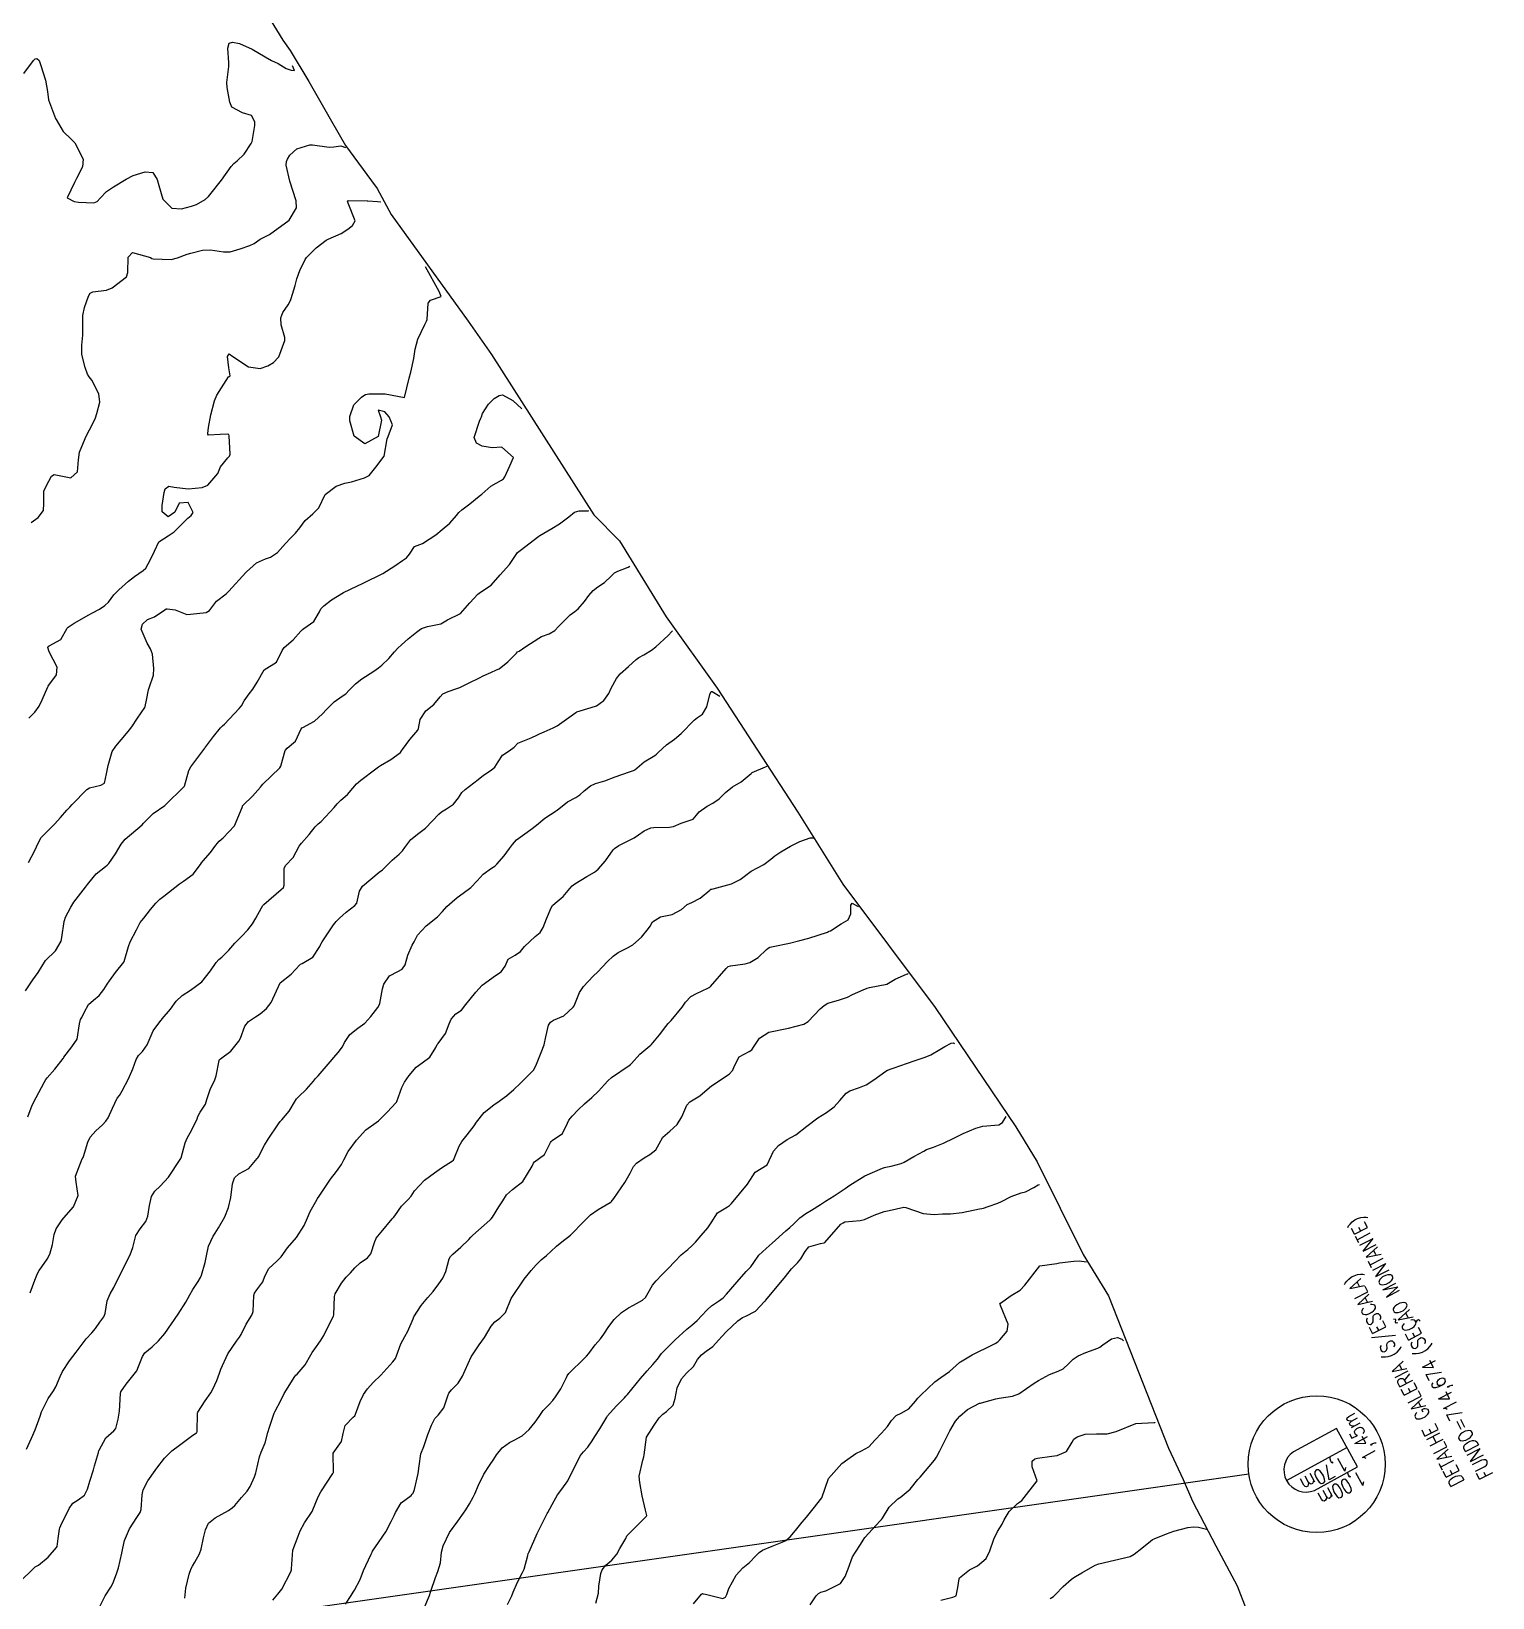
# Model space of a CAD drawing. Header units: metres. Extents: x 298520 to 308411, y 7433745 to 7450750.
# Drawn here: x 304879.1 to 305028.4, y 7439299.3 to 7439459.5 of the extents above; entities that cross this region are included whole.
import ezdxf

# ---------------------------------------------------------------- set-up
doc = ezdxf.new("R2010")
doc.units = ezdxf.units.M
doc.header["$LTSCALE"] = 10
doc.linetypes.add('CONTINUO', pattern=[0])
for name, color, linetype in [('Area', 45, 'Continuous'), ('Curvas de Nivel 1m', 11, 'Continuous'), ('Curvas de Nivel 5m', 15, 'Continuous'), ('TEXTO', 45, 'Continuous')]:
    doc.layers.add(name, color=color, linetype=linetype)
doc.styles.add('ROMANS', font='romans', dxfattribs={"height": 0.2})

msp = doc.modelspace()

# ---------------------------------------------------------------- linework, layer by layer
at = {"layer": 'Area'}
msp.add_polyline3d([(304903.5, 7439460.71, 719.63), (304904.79, 7439458.61, 719.92), (304905.53, 7439457.53, 719.65), (304907.45, 7439454.36, 724.01), (304909.77, 7439450.32, 730.02), (304911.18, 7439447.82, 728.06), (304913.83, 7439444.23, 729.44), (304914.42, 7439443.42, 729.19), (304915.85, 7439440.79, 721.33), (304923.74, 7439429.86, 722.84), (304926.1, 7439426.46, 723.93), (304936.58, 7439410.07, 724.55), (304939.19, 7439407.39, 724.89), (304943.95, 7439399.63, 725.91), (304949.17, 7439392.35, 727.11), (304957.41, 7439379.66, 728.88), (304962.01, 7439372.3, 729.78), (304971.46, 7439359.67, 731.77), (304979.69, 7439347.48, 733.61), (304981.89, 7439343.9, 733.81), (304986.6, 7439334.43, 735.37), (304989.18, 7439330.19, 735.65), (304995.3, 7439314.62, 737.41), (304996.81, 7439311.42, 755.78), (304997.76, 7439309.21, 754.47), (305000.15, 7439304.63, 755.12), (305002.33, 7439300.56, 753.41), (305004.17, 7439295.79, 746.05)], dxfattribs=at)
at = {"layer": 'Curvas de Nivel 1m', "flags": 128}
for points, elevation in [([(304878.29, 7439455.21), (304879.3, 7439456.51), (304879.45, 7439456.69), (304879.63, 7439456.73), (304879.87, 7439456.51), (304880.02, 7439456.1), (304880.52, 7439454.5), (304880.74, 7439453.35), (304880.84, 7439452.5), (304881.55, 7439450.58), (304881.6, 7439450.49), (304882.31, 7439449.25), (304883.15, 7439448.47), (304883.53, 7439448.09), (304884.38, 7439446.45), (304884.31, 7439445.64), (304883.69, 7439444.46), (304883.63, 7439444.31), (304883.48, 7439444.06), (304882.75, 7439442.47), (304883.46, 7439442.11), (304883.88, 7439442.04), (304885.46, 7439441.98), (304885.79, 7439442.11), (304886.11, 7439442.43), (304886.77, 7439443.13), (304887.47, 7439443.59), (304888.76, 7439444.4), (304889.49, 7439444.76), (304890.72, 7439445.15), (304891.49, 7439445.07), (304891.92, 7439444.37), (304892.09, 7439443.75), (304892.53, 7439442.36), (304893.45, 7439441.44), (304894.43, 7439441.35), (304895.45, 7439441.62), (304895.97, 7439441.8), (304896.85, 7439442.31), (304897.17, 7439442.6), (304897.47, 7439442.97), (304898.5, 7439444.28), (304899.5, 7439445.7), (304899.77, 7439446), (304900.11, 7439446.26), (304900.83, 7439446.94), (304901.53, 7439448.05), (304901.6, 7439448.18), (304901.63, 7439448.25), (304901.93, 7439449.86), (304901.92, 7439450.25), (304901.56, 7439450.89), (304900.65, 7439451.18), (304899.58, 7439451.74), (304899.37, 7439452.27), (304899.08, 7439453.76), (304899.06, 7439454.28), (304899.26, 7439455.92), (304899.27, 7439456.28), (304899.15, 7439457.78), (304899.31, 7439458.28), (304899.65, 7439458.41), (304900.36, 7439458.26), (304901.64, 7439457.69), (304902.98, 7439456.89), (304903.63, 7439456.53), (304904.3, 7439456.22), (304905.13, 7439455.72), (304905.62, 7439455.52), (304905.96, 7439455.5), (304905.76, 7439455.99)], 719), ([(304878.82, 7439389.28), (304879.44, 7439389.89), (304879.88, 7439390.5), (304880.18, 7439391.16), (304880.75, 7439392.49), (304880.79, 7439392.56), (304880.86, 7439392.66), (304881.66, 7439393.7), (304881.71, 7439394.48), (304880.91, 7439396.06), (304880.76, 7439396.49), (304880.8, 7439396.6), (304880.91, 7439396.67), (304882.1, 7439397.3), (304882.75, 7439398.47), (304882.83, 7439398.57), (304882.93, 7439398.65), (304883.44, 7439398.97), (304884.95, 7439399.84), (304885.33, 7439400.05), (304886.03, 7439400.43), (304886.6, 7439400.78), (304886.96, 7439401.15), (304887.51, 7439401.87), (304888.01, 7439402.4), (304888.99, 7439403.29), (304889.61, 7439403.77), (304890.49, 7439404.38), (304890.76, 7439404.62), (304891.01, 7439405.07), (304891.47, 7439405.92), (304891.66, 7439406.36), (304892.09, 7439407.31), (304893.05, 7439407.91), (304893.68, 7439408.34), (304895.07, 7439409.71), (304895.4, 7439409.99), (304895.62, 7439410.31), (304895.09, 7439411.32), (304894.18, 7439411.25), (304893.73, 7439410.34), (304893.07, 7439409.85), (304892.43, 7439410.36), (304892.43, 7439411.01), (304892.65, 7439412.35), (304892.74, 7439412.72), (304893.11, 7439413.01), (304893.68, 7439412.91), (304895.11, 7439412.74), (304896.55, 7439412.87), (304897.11, 7439413.11), (304898.13, 7439414.28), (304898.42, 7439414.99), (304899.15, 7439415.88), (304899.34, 7439416.08), (304899.39, 7439416.27), (304899.3, 7439418.14), (304899.27, 7439418.27), (304899.17, 7439418.31), (304898.37, 7439418.28), (304897.17, 7439418.21), (304897.11, 7439418.3), (304897.1, 7439418.37), (304897.18, 7439418.98), (304897.42, 7439420.3), (304897.78, 7439421.73), (304898.03, 7439422.29), (304899.24, 7439424.16), (304899.31, 7439424.21), (304899.41, 7439424.27), (304899.26, 7439425.1), (304899.13, 7439426.27), (304899.28, 7439426.52), (304899.66, 7439426.27), (304901.26, 7439425.19), (304902.46, 7439425.03), (304903.26, 7439425.29), (304903.84, 7439425.65), (304904.36, 7439426.21), (304904.98, 7439427.9), (304904.97, 7439428.2), (304904.61, 7439429.51), (304904.56, 7439430.21), (304904.79, 7439430.74), (304905.33, 7439431.54), (304905.55, 7439431.99), (304905.62, 7439432.2), (304906.03, 7439433.52), (304906.21, 7439434.19), (304906.52, 7439435.04), (304907.07, 7439436.18), (304907.19, 7439436.38), (304907.39, 7439436.6), (304908.2, 7439437.37), (304909.21, 7439438.15), (304909.41, 7439438.27), (304910.73, 7439438.82), (304911.42, 7439439.27), (304911.9, 7439439.65), (304912.18, 7439440.12), (304911.46, 7439441.95), (304911.38, 7439442.13), (304911.41, 7439442.18), (304911.46, 7439442.2), (304913.4, 7439442.17), (304913.46, 7439442.17), (304914.46, 7439442.1), (304914.8, 7439442.08)], 721), ([(304878.77, 7439374.51), (304879.42, 7439375.74), (304879.77, 7439376.5), (304880.09, 7439377.08), (304880.69, 7439377.7), (304881.1, 7439378.08), (304881.49, 7439378.48), (304882.06, 7439379.12), (304882.71, 7439379.85), (304883, 7439380.18), (304883.24, 7439380.46), (304884.74, 7439381.99), (304885.03, 7439382.15), (304886.19, 7439382.43), (304886.54, 7439382.63), (304886.75, 7439383.57), (304886.91, 7439384.42), (304887.35, 7439385.85), (304887.7, 7439386.41), (304888.81, 7439387.69), (304889.12, 7439388.07), (304889.35, 7439388.38), (304889.93, 7439389.27), (304890.67, 7439390.37), (304890.72, 7439390.48), (304890.84, 7439391.11), (304891.05, 7439392.18), (304891.11, 7439392.37), (304891.56, 7439393.68), (304891.61, 7439394.36), (304891.45, 7439395.82), (304891.26, 7439396.37), (304890.92, 7439396.93), (304890.31, 7439398.38), (304890.42, 7439398.9), (304890.94, 7439399.35), (304891.66, 7439399.65), (304892.73, 7439400.35), (304892.87, 7439400.44), (304892.95, 7439400.46), (304893.78, 7439400.34), (304894.62, 7439400), (304894.95, 7439399.87), (304895.35, 7439399.92), (304896.95, 7439400.09), (304897.29, 7439400.29), (304898.01, 7439401.25), (304898.98, 7439401.97), (304899.13, 7439402.12), (304899.26, 7439402.27), (304901, 7439404.16), (304901.08, 7439404.25), (304902.1, 7439405.15), (304903.02, 7439405.55), (304903.52, 7439405.73), (304904.25, 7439406.21), (304905.04, 7439407.12), (304905.55, 7439407.69), (304906.08, 7439408.19), (304906.52, 7439408.72), (304907.07, 7439409.47), (304907.85, 7439410.17), (304908.46, 7439410.78), (304909.1, 7439412.15), (304910.24, 7439413.01), (304911.11, 7439413.29), (304911.81, 7439413.43), (304913.12, 7439413.84), (304913.62, 7439414.1), (304914.3, 7439414.93), (304915.15, 7439416.08), (304915.43, 7439417.82), (304915.55, 7439418.08), (304915.99, 7439419.26), (304915.65, 7439420.08), (304915.2, 7439420.61), (304914.51, 7439420.78), (304914.75, 7439420.09), (304914.86, 7439419.76), (304914.52, 7439418.09), (304913.17, 7439417.34), (304912.07, 7439418.12), (304911.62, 7439419.69), (304911.64, 7439420.13), (304912.03, 7439421.3), (304912.81, 7439422.11), (304913.05, 7439422.28), (304913.23, 7439422.38), (304913.57, 7439422.45), (304915.23, 7439422.43), (304917.22, 7439422.06), (304917.7, 7439424.05), (304917.86, 7439424.66), (304918.16, 7439426.05), (304918.31, 7439427.01), (304918.59, 7439428.04), (304919.31, 7439429.52), (304919.48, 7439429.86), (304919.52, 7439430.03), (304919.65, 7439431.71), (304919.88, 7439432.02), (304920.98, 7439432.38), (304920.77, 7439432.89), (304919.35, 7439435.41)], 722), ([(304878.49, 7439361.38), (304879.22, 7439362.5), (304879.76, 7439363.25), (304880.52, 7439364.49), (304881.53, 7439365.48), (304882.11, 7439366.47), (304882.2, 7439366.83), (304882.43, 7439368.47), (304882.46, 7439368.58), (304882.58, 7439368.91), (304883.1, 7439369.96), (304883.42, 7439370.46), (304884.62, 7439372), (304884.81, 7439372.25), (304884.95, 7439372.44), (304885.7, 7439373.36), (304886.64, 7439374.11), (304886.81, 7439374.25), (304886.99, 7439374.42), (304887.68, 7439375.39), (304888.26, 7439376.4), (304888.68, 7439376.9), (304890.4, 7439378.37), (304890.55, 7439378.52), (304890.7, 7439378.71), (304891.54, 7439379.54), (304892.72, 7439380.35), (304894.74, 7439382.32), (304895.16, 7439383.92), (304895.37, 7439384.31), (304895.98, 7439385.1), (304896.79, 7439386.19), (304896.83, 7439386.26), (304896.86, 7439386.3), (304897.69, 7439387.41), (304898.42, 7439388.28), (304898.62, 7439388.48), (304898.82, 7439388.66), (304900.33, 7439390.26), (304900.54, 7439390.55), (304900.84, 7439391.05), (304901.35, 7439391.75), (304901.7, 7439392.24), (304902.16, 7439392.95), (304902.88, 7439394.23), (304904.12, 7439394.99), (304904.71, 7439396.2), (304904.92, 7439396.51), (304905.83, 7439397.28), (304906.63, 7439398.18), (304906.78, 7439398.34), (304906.94, 7439398.45), (304907.95, 7439399.16), (304908.52, 7439400.16), (304908.68, 7439400.44), (304908.96, 7439400.76), (304909.76, 7439401.36), (304910.98, 7439402.13), (304912.33, 7439402.78), (304912.99, 7439403.09), (304915, 7439404.08), (304916.23, 7439404.85), (304917.02, 7439405.41), (304917.41, 7439405.67), (304917.73, 7439406.05), (304918.25, 7439406.84), (304919.04, 7439407.12), (304920.42, 7439408.02), (304921.06, 7439408.58), (304921.86, 7439409.21), (304922.53, 7439410), (304922.77, 7439410.3), (304923.08, 7439410.59), (304923.88, 7439411.19), (304924.86, 7439411.96), (304925.11, 7439412.19), (304926.05, 7439413.01), (304927.12, 7439413.62), (304927.32, 7439413.74), (304927.47, 7439413.94), (304927.98, 7439415.09), (304928.36, 7439415.93), (304927.16, 7439416.97), (304926.18, 7439416.93), (304925.16, 7439417.09), (304924.59, 7439417.39), (304924.33, 7439417.97), (304924.87, 7439419.65), (304925.02, 7439419.96), (304925.07, 7439420.09), (304925.2, 7439420.42), (304925.8, 7439421.37), (304926.39, 7439421.95), (304926.9, 7439422.27), (304927.23, 7439422.33), (304928.3, 7439421.75), (304929.21, 7439420.92)], 723), ([(304878.73, 7439348.51), (304879.17, 7439349.69), (304879.58, 7439350.5), (304880.38, 7439352.01), (304880.56, 7439352.31), (304880.7, 7439352.49), (304881.48, 7439353.39), (304882.32, 7439354.47), (304882.36, 7439354.52), (304882.4, 7439354.6), (304883.21, 7439355.67), (304883.74, 7439356.45), (304884.01, 7439358), (304884.1, 7439358.45), (304884.22, 7439358.68), (304884.46, 7439359.19), (304884.93, 7439359.98), (304885.41, 7439360.43), (304885.99, 7439360.92), (304886.49, 7439361.54), (304886.83, 7439362.08), (304887.05, 7439362.41), (304887.66, 7439363.26), (304888.52, 7439364.31), (304888.57, 7439364.4), (304889.01, 7439365.93), (304889.19, 7439366.39), (304889.82, 7439367.63), (304890.2, 7439368.38), (304890.37, 7439368.58), (304890.58, 7439368.83), (304891.26, 7439369.7), (304891.81, 7439370.36), (304892.21, 7439370.75), (304892.61, 7439371.08), (304894.21, 7439372.33), (304894.63, 7439372.59), (304895.63, 7439373.31), (304896.35, 7439374.3), (304896.47, 7439374.48), (304896.65, 7439374.69), (304897.4, 7439375.55), (304897.93, 7439376.29), (304898.26, 7439376.7), (304898.68, 7439377.04), (304899.83, 7439378.26), (304900.61, 7439380.15), (304900.64, 7439380.25), (304900.67, 7439380.3), (304900.71, 7439380.36), (304901.67, 7439381.3), (304902.49, 7439382.23), (304902.6, 7439382.37), (304902.75, 7439382.53), (304904.48, 7439384.2), (304904.59, 7439384.38), (304904.78, 7439385.13), (304905.01, 7439385.97), (304905.23, 7439386.2), (304906.08, 7439386.91), (304906.67, 7439388.18), (304906.73, 7439388.27), (304906.81, 7439388.33), (304908.01, 7439388.98), (304908.83, 7439389.7), (304909.23, 7439390.15), (304910.04, 7439390.95), (304910.85, 7439391.51), (304911.22, 7439391.77), (304911.55, 7439392.12), (304912.2, 7439392.78), (304912.87, 7439393.3), (304914.07, 7439394.09), (304914.55, 7439394.43), (304914.89, 7439394.7), (304915.6, 7439395.37), (304916.2, 7439396.07), (304916.55, 7439396.43), (304916.92, 7439396.78), (304917.6, 7439397.38), (304918.43, 7439398.05), (304918.71, 7439398.27), (304918.94, 7439398.43), (304919.56, 7439398.65), (304920.94, 7439398.93), (304921.62, 7439399.33), (304922.95, 7439399.99), (304923.9, 7439401.05), (304924.7, 7439401.96), (304924.98, 7439402.17), (304926.06, 7439402.88), (304927, 7439403.94), (304927.96, 7439404.98), (304928.56, 7439405.92), (304928.76, 7439406.2), (304929.04, 7439406.43), (304930.95, 7439407.89), (304931.05, 7439407.96), (304932.28, 7439408.66), (304933.07, 7439409.13), (304934, 7439409.86), (304934.59, 7439410.34), (304935.08, 7439410.47), (304935.77, 7439410.46), (304935.98, 7439410.49), (304936.06, 7439410.52)], 724), ([(304878.58, 7439314.51), (304879.1, 7439315.65), (304879.47, 7439316.5), (304879.97, 7439317.89), (304880.12, 7439318.34), (304880.17, 7439318.49), (304880.78, 7439319.7), (304881.33, 7439320.48), (304881.59, 7439320.89), (304882.02, 7439321.94), (304882.26, 7439322.47), (304882.96, 7439323.54), (304883.67, 7439324.45), (304884.06, 7439324.99), (304884.68, 7439325.82), (304885.26, 7439326.43), (304885.63, 7439326.87), (304886.08, 7439327.5), (304886.47, 7439328.04), (304886.63, 7439328.41), (304886.84, 7439329.68), (304887.12, 7439330.41), (304887.49, 7439331.04), (304888.14, 7439332.4), (304889.17, 7439334.38), (304889.43, 7439335.13), (304889.77, 7439336.38), (304890.2, 7439337.07), (304890.76, 7439337.81), (304890.98, 7439338.36), (304891.15, 7439339.44), (304891.35, 7439340.36), (304891.68, 7439340.92), (304892.25, 7439341.42), (304893.1, 7439342.34), (304894.28, 7439344.13), (304894.36, 7439344.24), (304894.39, 7439344.32), (304894.78, 7439345.84), (304894.99, 7439346.31), (304895.47, 7439347.16), (304896.01, 7439348.3), (304896.1, 7439348.54), (304896.34, 7439348.97), (304896.86, 7439349.79), (304897.02, 7439350.29), (304897.36, 7439351.3), (304897.83, 7439352.29), (304897.96, 7439352.71), (304898.28, 7439354.28), (304898.32, 7439354.37), (304898.41, 7439354.44), (304899.47, 7439355.21), (304900.29, 7439356.25), (304900.44, 7439356.56), (304900.91, 7439357.79), (304901.27, 7439358.24), (304901.97, 7439358.72), (304902.47, 7439359.05), (304903.1, 7439359.59), (304903.58, 7439360.21), (304904.5, 7439362.2), (304905.62, 7439363.08), (304906.52, 7439364.05), (304906.59, 7439364.11), (304906.76, 7439364.18), (304907.85, 7439364.85), (304908.55, 7439365.94), (304908.62, 7439366.09), (304908.65, 7439366.16), (304908.8, 7439366.41), (304909.96, 7439368.14), (304910.24, 7439368.47), (304910.58, 7439368.83), (304911.26, 7439369.45), (304912.15, 7439370.11), (304912.34, 7439370.37), (304912.62, 7439371.59), (304912.91, 7439372.11), (304914.64, 7439373.52), (304914.95, 7439373.77), (304915.28, 7439374.07), (304915.97, 7439374.75), (304916.66, 7439375.37), (304917.02, 7439375.71), (304917.25, 7439376.05), (304917.85, 7439376.88), (304918.69, 7439377.51), (304919.36, 7439378.03), (304920.71, 7439379.46), (304921, 7439379.71), (304921.52, 7439380), (304922.24, 7439380.47), (304922.73, 7439381.14), (304923.07, 7439381.66), (304923.41, 7439381.98), (304924.75, 7439383.01), (304925.28, 7439383.43), (304926.09, 7439383.95), (304926.46, 7439384.25), (304926.78, 7439384.8), (304927.24, 7439385.48), (304927.93, 7439385.93), (304928.42, 7439386.3), (304928.8, 7439386.73), (304930.16, 7439387.26), (304930.81, 7439387.58), (304931.02, 7439387.68), (304931.48, 7439387.88), (304932.42, 7439388.27), (304932.82, 7439388.5), (304934.72, 7439389.84), (304934.79, 7439389.89), (304934.83, 7439389.92), (304936.3, 7439390.37), (304936.84, 7439390.55), (304937.6, 7439391.07), (304938.09, 7439391.81), (304938.33, 7439392.34), (304938.88, 7439393.34), (304939.27, 7439393.79), (304940.12, 7439394.56), (304940.91, 7439395.28), (304941.18, 7439395.49), (304941.67, 7439395.76), (304942.45, 7439396.23), (304942.92, 7439396.58), (304944.15, 7439397.73), (304944.54, 7439398.13), (304944.62, 7439398.2)], 726), ([(304877.77, 7439300.82), (304879.48, 7439302.49), (304879.68, 7439302.59), (304879.79, 7439302.65), (304880.79, 7439303.48), (304881.66, 7439304.47), (304881.7, 7439304.58), (304881.82, 7439305.4), (304881.96, 7439306.34), (304881.99, 7439306.47), (304882.1, 7439306.73), (304882.93, 7439308.45), (304883.32, 7439308.99), (304883.87, 7439309.34), (304884.49, 7439309.81), (304884.82, 7439310.43), (304885.06, 7439311.26), (304885.41, 7439312.42), (304885.53, 7439312.81), (304885.93, 7439314.19), (304885.98, 7439314.37), (304886, 7439314.42), (304886.68, 7439315.67), (304887.49, 7439316.4), (304887.7, 7439316.65), (304887.96, 7439317.6), (304888.07, 7439318.4), (304888.17, 7439320.23), (304888.22, 7439320.4), (304888.78, 7439321.16), (304889.73, 7439322.37), (304889.85, 7439322.55), (304890.03, 7439322.98), (304890.42, 7439323.99), (304890.69, 7439324.36), (304891.41, 7439325), (304892.07, 7439325.59), (304892.73, 7439326.34), (304894.09, 7439328.32), (304894.87, 7439329.55), (304895.29, 7439330.31), (304895.59, 7439330.85), (304896.14, 7439331.67), (304896.37, 7439332.07), (304896.47, 7439332.3), (304896.85, 7439333.6), (304896.97, 7439334.29), (304897.17, 7439335.29), (304897.67, 7439336.29), (304897.87, 7439336.61), (304898.2, 7439337.15), (304898.85, 7439338.27), (304899.24, 7439339.25), (304899.46, 7439340.26), (304899.65, 7439341.66), (304899.85, 7439342.26), (304900.27, 7439342.69), (304901.3, 7439343.21), (304902.17, 7439344.23), (304902.22, 7439344.3), (304902.29, 7439344.4), (304902.92, 7439345.6), (304903.29, 7439346.22), (304904.33, 7439347.79), (304904.5, 7439348.03), (304904.66, 7439348.2), (304905.44, 7439349.1), (304906.08, 7439350.18), (304906.19, 7439350.36), (304906.37, 7439350.55), (304907.2, 7439351.35), (304907.92, 7439352.16), (304908.13, 7439352.42), (304908.39, 7439352.71), (304909.61, 7439354.14), (304909.98, 7439354.57), (304910.42, 7439355.1), (304910.87, 7439355.68), (304911.08, 7439356.12), (304911.63, 7439356.93), (304912.45, 7439357.59), (304913.15, 7439358.1), (304913.78, 7439358.77), (304914.48, 7439359.67), (304914.62, 7439359.94), (304914.68, 7439360.08), (304914.98, 7439361.59), (304915.12, 7439362.07), (304915.67, 7439362.91), (304916.52, 7439363.36), (304916.98, 7439363.59), (304917.28, 7439364.05), (304917.56, 7439365.03), (304918.01, 7439366.05), (304918.2, 7439366.4), (304918.56, 7439367.09), (304919.42, 7439368.03), (304920.58, 7439368.95), (304921.09, 7439369.5), (304921.53, 7439370), (304922.1, 7439370.5), (304922.61, 7439370.93), (304923.2, 7439371.39), (304923.98, 7439371.97), (304924.63, 7439372.65), (304925.26, 7439373.33), (304926.1, 7439373.95), (304926.44, 7439374.15), (304926.65, 7439374.33), (304927.39, 7439375.21), (304927.95, 7439375.93), (304928.26, 7439376.34), (304928.68, 7439376.82), (304930.13, 7439377.9), (304930.7, 7439378.34), (304931.55, 7439379.04), (304932.71, 7439379.79), (304932.76, 7439379.82), (304932.83, 7439379.87), (304933.86, 7439380.73), (304934.73, 7439381.16), (304935.15, 7439381.42), (304935.59, 7439381.83), (304936.22, 7439382.36), (304936.75, 7439382.58), (304937.7, 7439382.87), (304938.76, 7439383.29), (304940.21, 7439383.78), (304940.63, 7439383.91), (304940.77, 7439383.99), (304941.73, 7439384.81), (304942.79, 7439385.47), (304942.96, 7439385.58), (304943.16, 7439385.75), (304944.01, 7439386.53), (304944.81, 7439387.11), (304945.48, 7439387.72), (304946.83, 7439389.07), (304947.18, 7439389.34), (304947.67, 7439389.69), (304948.12, 7439390.42), (304948.44, 7439391.68), (304948.56, 7439391.99), (304948.66, 7439392), (304949.46, 7439391.52)], 727), ([(304886.07, 7439298.42), (304886.63, 7439299.54), (304887.19, 7439300.41), (304887.39, 7439300.78), (304887.78, 7439301.78), (304887.97, 7439302.4), (304888.31, 7439303.89), (304888.41, 7439304.39), (304888.61, 7439305.18), (304889.1, 7439306.38), (304889.84, 7439307.53), (304890.19, 7439308.03), (304890.3, 7439308.37), (304890.39, 7439309.85), (304890.5, 7439310.36), (304890.97, 7439311.28), (304891.74, 7439312.35), (304891.81, 7439312.45), (304891.91, 7439312.58), (304892.67, 7439313.59), (304893.42, 7439314.34), (304893.71, 7439314.56), (304893.94, 7439314.73), (304895.59, 7439315.95), (304895.95, 7439316.21), (304896, 7439316.26), (304896.02, 7439316.3), (304896.07, 7439318.2), (304896.09, 7439318.3), (304896.83, 7439319.45), (304897.42, 7439320.29), (304897.64, 7439320.65), (304898.02, 7439321.54), (304898.29, 7439322.28), (304898.44, 7439322.69), (304899.16, 7439324.26), (304900.06, 7439325.58), (304900.35, 7439325.97), (304900.51, 7439326.25), (304901.03, 7439327.29), (304901.62, 7439328.23), (304901.73, 7439328.6), (304901.83, 7439330.23), (304901.9, 7439330.46), (304902.13, 7439330.82), (304902.72, 7439331.65), (304902.94, 7439332.22), (304903.36, 7439333.01), (304904.16, 7439333.74), (304904.62, 7439334.2), (304905.25, 7439335.12), (304906.19, 7439336.18), (304906.96, 7439337.41), (304907.31, 7439338.17), (304907.58, 7439338.81), (304908.24, 7439340.01), (304908.3, 7439340.11), (304908.33, 7439340.16), (304908.49, 7439340.4), (304909.65, 7439342.14), (304910.27, 7439342.92), (304910.77, 7439343.63), (304911.02, 7439344.12), (304911.47, 7439344.95), (304912.31, 7439346.11), (304913.25, 7439347.18), (304914.33, 7439347.92), (304914.57, 7439348.09), (304915.43, 7439348.99), (304916.36, 7439349.96), (304916.41, 7439350.02), (304916.43, 7439350.06), (304916.94, 7439351.49), (304917.22, 7439352.05), (304917.7, 7439352.73), (304918.4, 7439353.58), (304919.02, 7439354.03), (304919.82, 7439354.61), (304920.43, 7439355.58), (304920.55, 7439355.89), (304920.64, 7439356.01), (304921.41, 7439357.04), (304921.78, 7439358), (304921.97, 7439358.49), (304922.47, 7439359.03), (304923.03, 7439359.43), (304923.5, 7439359.98), (304923.93, 7439360.54), (304924.5, 7439361.25), (304925.14, 7439361.96), (304926.51, 7439362.96), (304927.1, 7439363.35), (304927.49, 7439363.93), (304927.82, 7439364.64), (304928.54, 7439365.04), (304929.06, 7439365.4), (304929.48, 7439365.91), (304930.56, 7439366.95), (304931.09, 7439367.37), (304931.4, 7439367.88), (304931.72, 7439368.74), (304932.22, 7439369.87), (304932.36, 7439370.1), (304932.6, 7439370.35), (304933.42, 7439371.05), (304934.12, 7439371.85), (304934.36, 7439372.12), (304934.63, 7439372.33), (304935.87, 7439373.07), (304936.64, 7439373.53), (304936.81, 7439373.65), (304937, 7439373.82), (304937.77, 7439374.7), (304938.54, 7439375.8), (304938.6, 7439375.88), (304938.67, 7439375.96), (304939.12, 7439376.24), (304940.69, 7439377.05), (304941.12, 7439377.34), (304941.73, 7439377.76), (304942.4, 7439378.05), (304942.7, 7439378.09), (304944.32, 7439378.11), (304944.7, 7439378.2), (304945.51, 7439378.53), (304946.71, 7439378.95), (304947.05, 7439379.36), (304947.35, 7439379.69), (304948.14, 7439380.26), (304948.73, 7439380.59), (304949.39, 7439381.02), (304950.04, 7439381.66), (304950.75, 7439382.26), (304951.62, 7439382.77), (304952.65, 7439383.63), (304952.71, 7439383.68), (304952.76, 7439383.72), (304954.1, 7439384.29), (304954.28, 7439384.35)], 728), ([(304894.76, 7439299.3), (304894.87, 7439300.31), (304895.22, 7439301.75), (304895.41, 7439302.31), (304895.53, 7439302.56), (304895.79, 7439302.97), (304896.27, 7439303.83), (304896.42, 7439304.29), (304896.66, 7439305.45), (304896.86, 7439306.29), (304897.18, 7439306.95), (304897.85, 7439307.51), (304899.22, 7439308.26), (304899.6, 7439308.51), (304899.86, 7439308.75), (304900.55, 7439309.57), (304901.13, 7439310.24), (304901.44, 7439310.69), (304901.9, 7439311.7), (304902.03, 7439312.1), (304902.06, 7439312.23), (304902.41, 7439313.74), (304902.58, 7439314.22), (304902.98, 7439315.18), (304903.26, 7439316.22), (304903.41, 7439316.77), (304903.9, 7439318.21), (304903.93, 7439318.26), (304903.97, 7439318.34), (304904.61, 7439319.58), (304904.93, 7439320.2), (304906.02, 7439321.96), (304906.12, 7439322.08), (304906.23, 7439322.18), (304907.05, 7439323.16), (304907.65, 7439324.16), (304907.79, 7439324.42), (304908.05, 7439324.79), (304908.63, 7439325.59), (304908.98, 7439326.15), (304909.83, 7439327.87), (304909.95, 7439328.13), (304909.98, 7439328.25), (304910.07, 7439330.13), (304910.13, 7439330.4), (304910.76, 7439331.5), (304911.25, 7439332.12), (304911.69, 7439332.57), (304912.15, 7439333.05), (304912.7, 7439333.56), (304913.43, 7439334.1), (304913.76, 7439334.5), (304914.19, 7439335.77), (304914.27, 7439336.01), (304914.32, 7439336.09), (304914.83, 7439336.71), (304915.96, 7439338.06), (304916.08, 7439338.2), (304916.22, 7439338.39), (304916.9, 7439339.38), (304917.59, 7439340.05), (304917.9, 7439340.39), (304918.25, 7439340.95), (304919.26, 7439342.03), (304920.27, 7439342.77), (304921, 7439343.28), (304922.11, 7439343.99), (304922.21, 7439344.07), (304922.29, 7439344.24), (304922.79, 7439345.5), (304923.09, 7439345.98), (304923.63, 7439346.67), (304924.33, 7439347.59), (304924.59, 7439347.97), (304925.35, 7439348.96), (304926.36, 7439349.75), (304926.48, 7439349.82), (304926.66, 7439349.94), (304927.64, 7439350.65), (304928.38, 7439351.3), (304929.04, 7439351.91), (304930.4, 7439353.29), (304930.62, 7439353.67), (304930.71, 7439353.89), (304931.2, 7439355.1), (304931.48, 7439355.88), (304931.65, 7439356.67), (304931.92, 7439357.88), (304932.14, 7439358.19), (304932.46, 7439358.39), (304933.49, 7439358.84), (304934.47, 7439359.71), (304934.55, 7439359.85), (304935.12, 7439361.21), (304935.51, 7439361.83), (304936.51, 7439362.9), (304936.99, 7439363.34), (304937.42, 7439363.81), (304937.95, 7439364.39), (304938.54, 7439364.95), (304939.04, 7439365.3), (304940.01, 7439365.78), (304940.56, 7439366.1), (304941.43, 7439366.89), (304942.16, 7439367.75), (304942.31, 7439368.01), (304942.58, 7439368.46), (304943.38, 7439368.95), (304944.59, 7439369.2), (304945.53, 7439369.72), (304946.1, 7439370.21), (304946.6, 7439370.43), (304947.45, 7439370.85), (304948.42, 7439371.68), (304948.54, 7439371.77), (304948.62, 7439371.8), (304948.78, 7439371.83), (304950.63, 7439372.34), (304951.51, 7439372.76), (304952.64, 7439373.63), (304953.95, 7439374.32), (304954.66, 7439374.87), (304955.07, 7439375.2), (304955.68, 7439375.59), (304956.68, 7439376.19), (304957.61, 7439376.65), (304958.69, 7439377.04), (304958.94, 7439377.05), (304959.05, 7439377)], 729), ([(304911.18, 7439298.67), (304911.75, 7439299.57), (304911.97, 7439299.9), (304912.09, 7439300.11), (304912.67, 7439301.21), (304913.04, 7439302.1), (304913.26, 7439302.62), (304913.81, 7439303.79), (304913.9, 7439304), (304913.95, 7439304.09), (304914.25, 7439304.52), (304915.3, 7439306.07), (304915.84, 7439307.12), (304916.16, 7439307.75), (304916.3, 7439308.06), (304916.87, 7439309.05), (304917.88, 7439309.8), (304918.01, 7439309.91), (304918.1, 7439310.04), (304918.25, 7439310.39), (304918.62, 7439312.03), (304918.71, 7439312.83), (304918.88, 7439314.03), (304919.18, 7439314.78), (304919.61, 7439316.02), (304919.96, 7439316.99), (304920.33, 7439317.65), (304920.64, 7439318), (304921.23, 7439318.75), (304921.65, 7439319.99), (304921.74, 7439320.26), (304922.01, 7439320.59), (304922.71, 7439321.28), (304923.14, 7439321.98), (304923.42, 7439322.59), (304924.04, 7439323.97), (304924.84, 7439325.18), (304925.38, 7439325.95), (304926.08, 7439327.09), (304926.46, 7439327.56), (304926.95, 7439327.93), (304927.53, 7439328.5), (304928.12, 7439329.92), (304929.46, 7439331.9), (304930.15, 7439332.8), (304930.67, 7439333.38), (304931.2, 7439333.88), (304931.73, 7439334.32), (304932.18, 7439334.73), (304932.76, 7439335.29), (304933.48, 7439335.86), (304933.89, 7439336.16), (304934.2, 7439336.42), (304935.58, 7439337.83), (304935.89, 7439338.16), (304936.22, 7439338.47), (304937.01, 7439339.03), (304938.24, 7439339.73), (304938.29, 7439339.75), (304938.33, 7439339.8), (304938.62, 7439340.17), (304939.74, 7439341.78), (304940.27, 7439342.75), (304940.61, 7439343.43), (304940.93, 7439343.76), (304941.73, 7439344.31), (304942.3, 7439344.67), (304942.9, 7439345.14), (304943.25, 7439345.74), (304943.63, 7439346.43), (304944.33, 7439347.03), (304945.09, 7439347.72), (304945.55, 7439348.51), (304946.06, 7439349.7), (304946.37, 7439350.03), (304947.39, 7439350.67), (304948.38, 7439351.49), (304948.61, 7439351.68), (304950.4, 7439352.88), (304950.77, 7439353.28), (304950.92, 7439353.64), (304951.43, 7439354.63), (304952.43, 7439355.18), (304952.71, 7439355.35), (304952.9, 7439355.63), (304953.51, 7439356.55), (304954.45, 7439357.15), (304956.45, 7439357.58), (304958.04, 7439357.99), (304958.46, 7439358.26), (304959.7, 7439359.54), (304960.11, 7439359.9), (304960.48, 7439360.12), (304961.59, 7439360.42), (304962.49, 7439360.74), (304963, 7439361), (304964.09, 7439361.49), (304964.5, 7439361.66), (304964.75, 7439361.73), (304966.51, 7439362.08), (304967.37, 7439362.6), (304968.52, 7439363.08), (304968.68, 7439363.12), (304968.7, 7439363.16)], 731), ([(304919.31, 7439298.45), (304919.76, 7439299.57), (304919.87, 7439299.9), (304919.91, 7439300.01), (304920.37, 7439301.41), (304920.61, 7439302), (304920.88, 7439302.91), (304921.01, 7439304), (304921.17, 7439304.64), (304921.83, 7439305.99), (304922.66, 7439307.17), (304923.26, 7439307.98), (304923.5, 7439308.33), (304923.87, 7439308.93), (304924.23, 7439309.61), (304924.39, 7439309.96), (304924.78, 7439310.85), (304925.34, 7439311.95), (304925.91, 7439312.85), (304926.36, 7439313.5), (304926.63, 7439313.93), (304927.21, 7439314.65), (304927.94, 7439315.2), (304928.42, 7439315.44), (304929.24, 7439315.9), (304929.96, 7439316.52), (304930.58, 7439317.27), (304930.99, 7439317.88), (304931.4, 7439318.46), (304931.99, 7439319.1), (304932.37, 7439319.49), (304932.66, 7439319.86), (304933.19, 7439320.68), (304933.77, 7439321.85), (304933.85, 7439322.02), (304934.03, 7439322.26), (304935.61, 7439323.83), (304935.83, 7439324.04), (304936.05, 7439324.31), (304936.7, 7439325.18), (304937.24, 7439325.81), (304937.6, 7439326.29), (304938.09, 7439327.06), (304938.63, 7439327.79), (304939.39, 7439328.49), (304940.11, 7439328.96), (304940.63, 7439329.25), (304941.53, 7439329.76), (304941.85, 7439330.03), (304942.13, 7439330.51), (304942.57, 7439331.31), (304942.93, 7439331.74), (304943.53, 7439332.35), (304944.16, 7439332.99), (304944.84, 7439333.72), (304945.49, 7439334.39), (304946.18, 7439334.95), (304946.58, 7439335.3), (304946.95, 7439335.69), (304947.53, 7439336.36), (304948.21, 7439337.14), (304948.44, 7439337.45), (304948.56, 7439337.68), (304949.21, 7439338.68), (304950.24, 7439339.29), (304950.45, 7439339.44), (304950.65, 7439339.65), (304952.26, 7439341.63), (304953.06, 7439342.84), (304954.28, 7439343.61), (304954.92, 7439344.98), (304955.44, 7439345.59), (304956.32, 7439346.18), (304957.21, 7439346.68), (304958.33, 7439347.56), (304959.47, 7439348.42), (304960.35, 7439348.94), (304961.12, 7439349.53), (304961.7, 7439350.18), (304962.37, 7439350.93), (304962.72, 7439351.17), (304963.74, 7439351.5), (304964.39, 7439351.77), (304965.19, 7439352.28), (304966.4, 7439353.16), (304966.59, 7439353.27), (304967.05, 7439353.45), (304968.06, 7439353.8), (304968.41, 7439353.92), (304969.53, 7439354.31), (304970.42, 7439354.6), (304971, 7439354.83), (304971.92, 7439355.4), (304972.44, 7439355.71), (304973.11, 7439356.04), (304973.3, 7439356.08), (304973.45, 7439356.02)], 732), ([(304927.74, 7439298.63), (304928.17, 7439299.51), (304928.32, 7439299.91), (304928.76, 7439300.93), (304929.29, 7439301.9), (304929.44, 7439302.25), (304929.81, 7439303.64), (304929.87, 7439303.85), (304929.89, 7439303.9), (304929.95, 7439304.03), (304930.79, 7439305.89), (304931.66, 7439307.68), (304931.76, 7439307.87), (304931.79, 7439307.93), (304931.86, 7439308.04), (304932.51, 7439309.23), (304932.87, 7439309.86), (304933.31, 7439310.44), (304933.9, 7439311.29), (304934.2, 7439311.85), (304934.45, 7439312.39), (304935.18, 7439313.83), (304935.51, 7439314.25), (304935.94, 7439314.72), (304936.4, 7439315.36), (304936.68, 7439315.81), (304937.17, 7439316.6), (304937.89, 7439317.8), (304937.92, 7439317.85), (304937.97, 7439317.92), (304938.85, 7439318.93), (304939.7, 7439319.78), (304939.85, 7439319.94), (304940.01, 7439320.13), (304941.35, 7439321.76), (304942.03, 7439322.54), (304942.61, 7439323.17), (304943.06, 7439323.74), (304943.49, 7439324.3), (304944.06, 7439324.88), (304944.48, 7439325.31), (304944.89, 7439325.72), (304946.08, 7439326.79), (304946.58, 7439327.21), (304947.13, 7439327.69), (304947.61, 7439328.18), (304948.11, 7439328.72), (304948.61, 7439329.18), (304949.31, 7439329.67), (304949.78, 7439330.01), (304950.13, 7439330.37), (304951.22, 7439331.64), (304952.15, 7439332.68), (304952.61, 7439333.17), (304952.92, 7439333.62), (304953.42, 7439334.37), (304954.18, 7439335.03), (304954.49, 7439335.3), (304954.81, 7439335.6), (304956.21, 7439336.84), (304956.6, 7439337.18), (304957.02, 7439337.57), (304957.61, 7439338.18), (304958.23, 7439338.61), (304958.82, 7439338.97), (304959.75, 7439339.54), (304960.04, 7439339.74), (304960.25, 7439339.88), (304961.15, 7439340.43), (304962.26, 7439341.18), (304962.73, 7439341.51), (304964.27, 7439342.47), (304966.07, 7439343.25), (304966.28, 7439343.32), (304966.4, 7439343.35), (304966.96, 7439343.45), (304967.99, 7439343.74), (304968.29, 7439343.88), (304969.29, 7439344.44), (304970.31, 7439345.01), (304970.58, 7439345.15), (304971.28, 7439345.41), (304972.32, 7439345.82), (304973.37, 7439346.33), (304974.33, 7439346.8), (304975.6, 7439347.35), (304976.34, 7439347.56), (304977.96, 7439347.7), (304978.34, 7439347.92), (304978.72, 7439348.55)], 733), ([(304936.79, 7439298.76), (304937.06, 7439299.81), (304937.08, 7439300.5), (304937.28, 7439301.81), (304937.41, 7439302.18), (304937.79, 7439302.67), (304938.41, 7439303.18), (304938.91, 7439303.79), (304939.24, 7439304.36), (304939.83, 7439305.39), (304939.95, 7439305.66), (304940.03, 7439305.78), (304941.85, 7439307.58), (304941.94, 7439307.66), (304941.98, 7439307.75), (304941.86, 7439308.27), (304941.52, 7439309.76), (304941.26, 7439311.12), (304941.21, 7439311.76), (304941.57, 7439313.41), (304941.68, 7439313.75), (304941.73, 7439313.95), (304941.95, 7439315.75), (304942.72, 7439316.99), (304943.24, 7439317.74), (304943.62, 7439318.09), (304943.98, 7439318.36), (304944.69, 7439319.03), (304944.89, 7439319.72), (304945.1, 7439320.8), (304945.53, 7439321.71), (304946.03, 7439322.31), (304946.75, 7439322.98), (304947.17, 7439323.69), (304947.56, 7439324.18), (304948.06, 7439324.56), (304948.72, 7439325.02), (304949.31, 7439325.67), (304949.67, 7439326.07), (304950.08, 7439326.52), (304951.28, 7439327.64), (304951.76, 7439327.97), (304952.1, 7439328.14), (304953.11, 7439328.62), (304954.03, 7439329.61), (304954.07, 7439329.66), (304954.12, 7439329.72), (304955.68, 7439331.59), (304956.15, 7439332.18), (304956.78, 7439332.95), (304957.4, 7439333.57), (304957.74, 7439333.99), (304958.18, 7439334.74), (304958.54, 7439335.2), (304959.73, 7439335.54), (304960.11, 7439335.62), (304960.19, 7439335.67), (304961.83, 7439337.52), (304962.04, 7439337.68), (304962.22, 7439337.76), (304963.8, 7439337.91), (304964.22, 7439338.01), (304965.24, 7439338.46), (304966.23, 7439338.83), (304966.75, 7439338.94), (304968.24, 7439339.26), (304968.45, 7439339.23), (304970.23, 7439338.63), (304971.35, 7439338.53), (304972.22, 7439338.58), (304973.01, 7439338.6), (304974.23, 7439338.74), (304975.99, 7439339.1), (304976.23, 7439339.14), (304976.4, 7439339.17), (304976.88, 7439339.33), (304977.88, 7439339.68), (304978.24, 7439339.85), (304979.21, 7439340.35), (304980.25, 7439340.72), (304980.69, 7439340.85), (304981.55, 7439341.28), (304982, 7439341.54), (304982.11, 7439341.57)], 734), ([(304958.69, 7439298.61), (304959.29, 7439299.54), (304959.53, 7439299.78), (304959.77, 7439299.9), (304960.29, 7439300.05), (304961.78, 7439300.78), (304962.26, 7439301.51), (304962.57, 7439302.28), (304963.02, 7439303.5), (304963.31, 7439304), (304963.82, 7439304.76), (304964.09, 7439305.22), (304964.28, 7439305.48), (304965.85, 7439307.19), (304965.98, 7439307.33), (304966.08, 7439307.46), (304966.74, 7439308.58), (304967.65, 7439309.44), (304967.8, 7439309.53), (304967.88, 7439309.58), (304968.89, 7439310.43), (304969.7, 7439311.42), (304969.79, 7439311.54), (304969.91, 7439311.66), (304971.38, 7439313.4), (304971.6, 7439313.72), (304971.94, 7439314.36), (304972.28, 7439315.05), (304972.44, 7439315.39), (304972.96, 7439316.39), (304973.54, 7439317.37), (304973.73, 7439317.62), (304973.98, 7439317.91), (304974.78, 7439318.57), (304976, 7439319.21), (304976.1, 7439319.24), (304976.45, 7439319.34), (304977.66, 7439319.67), (304978.01, 7439319.74), (304979.38, 7439319.94), (304980.01, 7439320.19), (304981.58, 7439321.28), (304982.03, 7439321.56), (304983.14, 7439322.15), (304984.04, 7439322.5), (304984.54, 7439322.74), (304985.09, 7439323.24), (304985.56, 7439323.73), (304986.06, 7439324.07), (304986.87, 7439324.41), (304988.07, 7439324.86), (304988.3, 7439324.97), (304988.6, 7439325.19), (304989.47, 7439325.8), (304990.08, 7439325.94), (304990.54, 7439325.78), (304990.7, 7439325.59)], 736), ([(304972.05, 7439299.09), (304973.26, 7439299.38), (304973.6, 7439299.54), (304973.77, 7439300.37), (304973.9, 7439301.25), (304973.94, 7439301.37), (304974.96, 7439302.19), (304975.8, 7439302.59), (304976.66, 7439303.34), (304977.04, 7439304.11), (304977.45, 7439305.33), (304977.84, 7439306.09), (304978.3, 7439306.87), (304978.5, 7439307.31), (304979.02, 7439308.15), (304979.88, 7439308.96), (304980.08, 7439309.09), (304980.31, 7439309.29), (304981.9, 7439311.27), (304981.36, 7439312.72), (304981.36, 7439313.28), (304981.66, 7439313.54), (304981.93, 7439313.61), (304983.38, 7439313.8), (304983.93, 7439313.88), (304984.89, 7439314.29), (304985.47, 7439315.23), (304985.64, 7439315.55), (304985.96, 7439315.79), (304986.79, 7439316.04), (304987.96, 7439316.09), (304989.05, 7439316.1), (304989.96, 7439316.32), (304991.97, 7439317.15), (304993.85, 7439317.25), (304993.92, 7439317.24), (304993.94, 7439317.21)], 737), ([(304983.22, 7439299.26), (304983.55, 7439299.47), (304983.77, 7439299.65), (304984.53, 7439300.48), (304985.41, 7439301.23), (304985.62, 7439301.4), (304985.79, 7439301.5), (304986.45, 7439301.88), (304987.8, 7439302.65), (304988.19, 7439302.8), (304989.8, 7439303.18), (304991.4, 7439303.56), (304991.81, 7439303.77), (304992.57, 7439304.39), (304993.48, 7439305.13), (304993.68, 7439305.29), (304993.84, 7439305.37), (304995.1, 7439305.86), (304995.84, 7439306.15), (304997.28, 7439306.52), (304997.85, 7439306.59), (304998.37, 7439306.55), (304999.2, 7439306.35)], 738)]:
    msp.add_lwpolyline(points, dxfattribs=dict(at, elevation=elevation))
at = {"layer": 'Curvas de Nivel 5m', "flags": 128}
for points, elevation in [([(304879.06, 7439409.29), (304879.78, 7439409.79), (304880.33, 7439410.5), (304880.35, 7439411.23), (304880.34, 7439412.5), (304880.59, 7439413.01), (304881.12, 7439414.03), (304881.42, 7439414.19), (304883.12, 7439413.84), (304883.8, 7439414.46), (304883.91, 7439415.69), (304883.99, 7439416.46), (304884.59, 7439417.87), (304884.86, 7439418.44), (304885.18, 7439419.06), (304885.62, 7439420), (304885.76, 7439420.43), (304886.06, 7439421.58), (304885.97, 7439422.43), (304885.24, 7439423.83), (304884.97, 7439424.17), (304884.81, 7439424.45), (304884.57, 7439425.13), (304884.25, 7439426.46), (304884.23, 7439427.4), (304884.32, 7439428.45), (304884.34, 7439429.49), (304884.34, 7439430.45), (304884.52, 7439431.25), (304884.93, 7439432.44), (304885.07, 7439432.72), (304885.35, 7439432.87), (304886.74, 7439433.03), (304887.35, 7439433.28), (304888.8, 7439434.4), (304888.92, 7439434.85), (304888.96, 7439436.4), (304889.4, 7439436.89), (304891.24, 7439436.37), (304891.39, 7439436.29), (304891.51, 7439436.25), (304893.38, 7439436.16), (304894.01, 7439436.34), (304895.01, 7439436.71), (304895.39, 7439436.83), (304896.57, 7439437.13), (304897.4, 7439437.17), (304898.7, 7439436.97), (304899.39, 7439436.96), (304900.41, 7439437.25), (304901.4, 7439437.61), (304901.84, 7439437.82), (304902.46, 7439438.24), (304903.09, 7439438.55), (304903.42, 7439438.72), (304905.43, 7439440.2), (304906.17, 7439441.47), (304906.13, 7439442.19), (304905.48, 7439444.2), (304905.12, 7439445.82), (304905.16, 7439446.21), (304905.26, 7439446.45), (304905.51, 7439446.85), (304906.22, 7439447.49), (304907.53, 7439447.89), (304907.82, 7439447.89), (304909.53, 7439447.67), (304909.98, 7439447.69), (304910.7, 7439447.79), (304911.2, 7439447.62)], 720), ([(304878.96, 7439330.51), (304879.43, 7439331.8), (304879.69, 7439332.5), (304879.86, 7439332.79), (304880.15, 7439333.18), (304880.69, 7439333.95), (304880.96, 7439334.48), (304881.22, 7439335.44), (304881.41, 7439336.48), (304881.62, 7439337.06), (304882.21, 7439337.98), (304882.64, 7439338.46), (304883.38, 7439339.29), (304883.86, 7439340.45), (304883.64, 7439341.83), (304883.6, 7439342.45), (304884.28, 7439344.22), (304884.36, 7439344.36), (304884.4, 7439344.44), (304884.84, 7439345.9), (304885.1, 7439346.43), (304885.67, 7439347.07), (304886.33, 7439347.69), (304886.69, 7439348.06), (304886.92, 7439348.41), (304887.36, 7439349.4), (304887.86, 7439350.41), (304888.07, 7439350.7), (304888.37, 7439351.16), (304888.99, 7439352.39), (304889.44, 7439353.43), (304889.79, 7439354.38), (304890.02, 7439354.77), (304890.42, 7439355.19), (304890.92, 7439355.87), (304891.11, 7439356.36), (304891.51, 7439357.29), (304892.3, 7439358.35), (304892.37, 7439358.43), (304892.46, 7439358.52), (304893.29, 7439359.52), (304893.86, 7439360.33), (304894.49, 7439360.91), (304895.35, 7439361.45), (304896.5, 7439362.3), (304897.37, 7439363.43), (304897.97, 7439364.29), (304898.23, 7439364.58), (304898.53, 7439364.82), (304899.25, 7439365.56), (304899.88, 7439366.26), (304900.56, 7439366.96), (304901.19, 7439367.62), (304901.67, 7439368.24), (304902.01, 7439368.81), (304902.6, 7439369.87), (304902.72, 7439370.1), (304902.83, 7439370.23), (304904.62, 7439371.76), (304904.85, 7439371.97), (304904.93, 7439372.2), (304904.93, 7439373.91), (304905.06, 7439374.2), (304905.83, 7439375.02), (304906.46, 7439376.18), (304906.54, 7439376.32), (304906.68, 7439376.49), (304907.48, 7439377.38), (304908.09, 7439378.17), (304908.4, 7439378.46), (304908.7, 7439378.7), (304910.04, 7439380.14), (304910.35, 7439380.51), (304910.72, 7439380.88), (304911.4, 7439381.46), (304911.94, 7439382.12), (304912.31, 7439382.56), (304912.75, 7439382.93), (304914.3, 7439384.09), (304914.56, 7439384.29), (304914.77, 7439384.44), (304915.82, 7439385.03), (304916.79, 7439385.77), (304916.92, 7439385.93), (304917.02, 7439386.06), (304917.76, 7439387.1), (304918.58, 7439388.04), (304918.66, 7439388.2), (304918.82, 7439389.14), (304919.38, 7439390.03), (304920.2, 7439390.67), (304920.85, 7439391.44), (304921.12, 7439391.75), (304921.69, 7439392), (304922.57, 7439392.29), (304922.87, 7439392.41), (304923.75, 7439392.86), (304924.88, 7439393.41), (304925.24, 7439393.59), (304926.04, 7439393.95), (304926.63, 7439394.2), (304926.89, 7439394.33), (304927.79, 7439395.04), (304928.65, 7439395.92), (304928.78, 7439396.05), (304928.92, 7439396.14), (304929.61, 7439396.6), (304930.93, 7439397.47), (304931.21, 7439397.61), (304932, 7439397.88), (304932.57, 7439398.24), (304932.94, 7439398.63), (304934.15, 7439399.85), (304934.62, 7439400.19), (304934.96, 7439400.46), (304935.62, 7439401.19), (304936.06, 7439401.83), (304936.49, 7439402.32), (304936.99, 7439402.69), (304937.65, 7439403.16), (304938.33, 7439403.81), (304938.69, 7439404.12), (304939.01, 7439404.3), (304940.07, 7439404.73), (304940.25, 7439404.8)], 725), ([(304903.75, 7439299.08), (304904.28, 7439299.68), (304904.68, 7439300.2), (304905.59, 7439301.99), (304905.66, 7439302.18), (304905.68, 7439302.29), (304905.81, 7439304.18), (304906.36, 7439305.64), (304906.56, 7439306.17), (304907.01, 7439307), (304907.78, 7439308.16), (304907.8, 7439308.21), (304907.86, 7439308.33), (304908.39, 7439309.64), (304908.65, 7439310.15), (304909.9, 7439312.03), (304909.94, 7439312.09), (304909.95, 7439312.13), (304909.93, 7439314.13), (304910.77, 7439315.3), (304910.94, 7439316.12), (304911.14, 7439316.94), (304911.97, 7439317.79), (304912.14, 7439317.94), (304912.22, 7439318.11), (304912.68, 7439319.41), (304913.02, 7439320.1), (304913.42, 7439320.68), (304914.02, 7439321.33), (304914.79, 7439322.08), (304916.04, 7439323.44), (304916.29, 7439323.8), (304916.4, 7439324.06), (304916.83, 7439325.28), (304917.24, 7439326.05), (304917.54, 7439326.58), (304918.09, 7439327.86), (304918.17, 7439328.04), (304918.93, 7439329.21), (304919.61, 7439330.02), (304920.13, 7439330.64), (304920.72, 7439331.42), (304921.13, 7439332), (304921.44, 7439332.7), (304921.79, 7439333.99), (304921.92, 7439334.24), (304922.17, 7439334.48), (304922.97, 7439335.19), (304923.78, 7439335.97), (304923.98, 7439336.19), (304924.2, 7439336.4), (304925.94, 7439337.94), (304926.08, 7439338.08), (304926.22, 7439338.26), (304926.87, 7439339.3), (304927.25, 7439339.93), (304927.64, 7439340.53), (304928.25, 7439341.09), (304929.31, 7439341.9), (304930.28, 7439343.47), (304930.39, 7439343.78), (304930.52, 7439343.89), (304931.52, 7439344.65), (304932.13, 7439345.87), (304932.2, 7439345.99), (304932.31, 7439346.07), (304933.38, 7439346.8), (304933.87, 7439347.85), (304934.01, 7439348.18), (304934.34, 7439348.59), (304934.98, 7439349.22), (304935.62, 7439349.83), (304936.37, 7439350.5), (304937.06, 7439351.13), (304937.65, 7439351.81), (304937.99, 7439352.2), (304938.39, 7439352.54), (304940.19, 7439353.77), (304940.31, 7439353.86), (304940.41, 7439353.96), (304941.26, 7439354.93), (304942.3, 7439355.75), (304942.37, 7439355.81), (304942.43, 7439355.88), (304943.29, 7439356.9), (304943.92, 7439357.74), (304944.15, 7439358.04), (304944.46, 7439358.36), (304945.6, 7439359.71), (304945.94, 7439360.24), (304946.49, 7439360.81), (304947.07, 7439361.12), (304948.21, 7439361.68), (304948.41, 7439361.77), (304948.5, 7439361.85), (304950.1, 7439363.66), (304950.31, 7439363.87), (304950.53, 7439363.94), (304952.03, 7439364.14), (304952.53, 7439364.28), (304953.37, 7439364.79), (304954.22, 7439365.61), (304954.4, 7439365.76), (304954.56, 7439365.84), (304954.9, 7439365.94), (304956.56, 7439366.27), (304957.61, 7439366.53), (304958.56, 7439366.76), (304960.44, 7439367.4), (304960.57, 7439367.46), (304960.63, 7439367.48), (304960.76, 7439367.53), (304961.86, 7439368.23), (304962.58, 7439368.65), (304962.85, 7439369.25), (304962.84, 7439370.15), (304962.98, 7439370.34), (304963.6, 7439370.01)], 730), ([(304946.74, 7439298.7), (304947.57, 7439299.68), (304947.69, 7439299.75), (304947.76, 7439299.74), (304947.97, 7439299.68), (304949.76, 7439299.24), (304950.03, 7439299.38), (304950.16, 7439299.65), (304950.38, 7439300.26), (304951.11, 7439301.64), (304951.79, 7439302.39), (304952.48, 7439302.94), (304953.13, 7439303.62), (304953.46, 7439303.96), (304953.81, 7439304.18), (304954.79, 7439304.62), (304955.82, 7439305.02), (304956.21, 7439305.19), (304956.65, 7439305.57), (304957.19, 7439306.22), (304957.85, 7439307.05), (304958.09, 7439307.32), (304958.29, 7439307.56), (304958.98, 7439308.43), (304959.88, 7439309.54), (304960.56, 7439311.53), (304961.92, 7439313.05), (304962.53, 7439313.5), (304963.36, 7439314.07), (304963.94, 7439314.36), (304964.67, 7439314.75), (304965.32, 7439315.47), (304965.96, 7439316.16), (304966.59, 7439316.83), (304966.99, 7439317.45), (304967.46, 7439317.96), (304967.98, 7439318.22), (304968.77, 7439318.65), (304969.46, 7439319.43), (304969.69, 7439319.74), (304970.01, 7439320.06), (304971.44, 7439321.4), (304972.03, 7439321.85), (304972.94, 7439322.48), (304973.93, 7439323.37), (304973.99, 7439323.43), (304974.04, 7439323.46), (304975.25, 7439324.16), (304976.06, 7439324.58), (304976.58, 7439324.82), (304977.6, 7439325.32), (304977.88, 7439325.51), (304978.08, 7439325.69), (304978.82, 7439326.58), (304978.92, 7439327.31), (304978.12, 7439329.23), (304978.09, 7439329.32), (304978.08, 7439329.36), (304978.12, 7439329.46), (304979.21, 7439330.23), (304980.14, 7439330.79), (304980.62, 7439331.29), (304982.16, 7439333.27), (304983.9, 7439333.52), (304984.17, 7439333.56), (304985.64, 7439333.76), (304986.17, 7439333.78), (304986.94, 7439333.68)], 735)]:
    msp.add_lwpolyline(points, dxfattribs=dict(at, elevation=elevation))
at = {"layer": 'TEXTO', "linetype": 'CONTINUO'}
for points in [[(305010.24, 7439310.31, 0), (305014.63, 7439312.7, 0), (305012.47, 7439316.65, 0), (305008.08, 7439314.26, 0)], [(305007.38, 7439311.31, 0), (305013.55, 7439314.68, 0)], [(304805.39, 7439283.67, 0), (305003.53, 7439312, 0)]]:
    msp.add_polyline3d(points, dxfattribs=at)
msp.add_circle((305010.46, 7439312.99), 7, dxfattribs=at)
msp.add_arc((305009.36, 7439312.39), 2.26, 124.5238, 292.7546, dxfattribs=at)

# ---------------------------------------------------------------- texts
at = {"layer": 'TEXTO', "style": 'ROMANS', "width": 0.8}
for s, rotation, p in [('FUNDO=714,674 (SEÇÃO MONTANTE)', 117.0506, (305028.54, 7439311.94)), ('DETALHE GALERIA (S/ESCALA)', 117.0506, (305025.6, 7439311.19)), ('1,45m', 118.6392, (305016.72, 7439313.88)), ('1,70m', 208.6392, (305013.12, 7439313.85)), ('1,00m', 208.6392, (305014.94, 7439312.39))]:
    msp.add_text(s, height=1.5, rotation=rotation, dxfattribs=at).set_placement(p)

doc.saveas('drawing.dxf')
